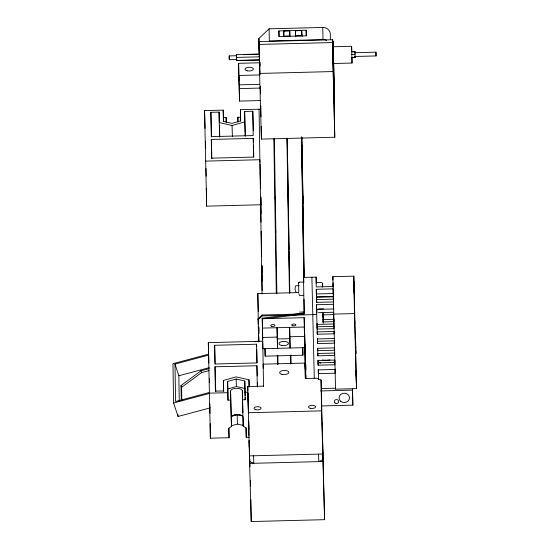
<?xml version="1.0" encoding="UTF-8"?>
<svg xmlns="http://www.w3.org/2000/svg" width="549" height="549" viewBox="0 0 549 549"><rect width="100%" height="100%" fill="white"/><g stroke="black" fill="none" stroke-linecap="round" stroke-linejoin="round"><path stroke-width="0.82" d="M303.103 282.069L299.102 282.165L298.608 283.064L298.807 291.924M323.135 317.185L323.011 313.143L323.135 317.185L323.08 316.457M236.976 59.498L229.297 59.69L229.235 57.693L229.201 55.923L236.88 55.73M351.923 57.329L352.033 63.039L333.161 63.526L333.106 59.779M332.742 46.782L351.607 46.301L352.033 63.039M354.613 52.718L375.941 52.169L375.983 53.939M354.709 56.478L376.038 55.936L376.003 54.166M283.565 36.824L283.86 31.067L289.735 30.916L289.893 36.659M298.608 283.064L299.102 282.165M259.547 84.326L239.069 84.855L238.808 75.474L259.773 74.939L258.895 38.471L269.113 28.823L322.798 27.45A7.343 6.567 -0.9 0 1 330.32 33.825L330.409 39.507M316.54 304.716L316.67 309.41L333.442 308.977L333.312 304.29L316.54 304.716L316.698 314.543L262.196 315.936L258.105 319.793L258.092 318.859L262.175 315.002L304.105 313.925L303.515 277.437L316.094 277.115L316.258 283.112M181.266 400.688L181.019 385.528L200.982 370.801L209.21 368.605M181.829 400.804L181.616 387.326L201.572 372.599L208.984 370.623M242.939 412.841L242.322 390.813A5.874 2.621 -1.6 0 0 236.406 388.342A5.874 2.621 -1.6 0 0 230.58 391.114L231.458 426.388L228.789 428.33L229.05 437.711L210.391 438.191L208.318 342.638L262.82 341.245M252.808 111.241L253.199 135.569L211.276 136.639L210.878 112.312L219.058 112.106L219.223 122.537L232.062 125.508L244.799 121.885L244.634 111.447L252.808 111.241L253.357 130.854M257.213 375.962L256.925 365.73L215.002 366.807L215.393 391.135L223.573 390.922L223.402 380.491L236.139 376.868L248.978 379.833L249.171 386.654M230.58 391.114L230.731 400.118L228 400.194L227.609 381.466L236.173 379.03L244.799 381.02L245.129 395.74M228 400.194L227.821 388.966L236.379 386.53L245.012 388.527M231.719 416.224L237.168 414.673L240.085 414.879M231.204 425.825L237.429 424.054L243.708 425.502M208.572 354.174L172.962 363.692L173.594 402.987L178.048 416.471L210.342 407.845M254.949 341.787L257.44 341.121M209.251 392.521L175.591 401.511L174.987 364.09L208.647 355.093M179.255 401.292L178.844 375.777L209.217 367.658M173.594 402.987L209.21 393.475M304.482 328.926L304.784 347.641L262.854 348.711L262.23 318.221L304.091 312.992M266.43 318.633L304.105 313.925M234.217 415.03L237.168 414.673L242.658 415.943M306.164 30.216L306.253 35.829L279.002 36.529L278.906 30.916L306.164 30.216L306.321 35.959M301.682 30.614L301.765 35.712L295.472 35.87L295.389 30.771L301.682 30.614L302.3 36.344M326.689 40.4A7.343 6.567 -0.9 0 0 322.997 39.61L269.312 40.99L269.113 28.823M259.396 46.988L259.279 41.621L332.646 39.741L334.581 110.081L334.533 107.275M334.787 137.216L332.481 42.554L334.787 137.216L261.413 139.096L259.581 73.436L259.114 44.428L332.694 42.547L332.646 39.741M259.553 60.033L236.523 60.623L236.413 57.419L236.351 54.625L259.389 54.035M351.532 51.675L354.942 51.585L355.004 53.294M244.051 54.632L257.701 54.282M351.552 51.88L354.963 51.791M236.413 57.419L259.451 56.828M351.593 54.475L355.004 54.385L354.942 51.585M236.502 60.424L259.533 59.834M351.676 57.473L355.114 57.59L351.696 57.679M238.808 75.474L238.609 63.313L259.574 62.771L259.773 74.939M259.581 73.436L332.955 71.555M260.487 100.549L239.522 101.085L239.179 88.609L260.487 88.06M261.255 204.756L206.637 206.149L204.557 110.603L223.217 110.123L223.491 121.638M223.217 110.123L223.402 121.35L232.028 123.347L240.592 120.91L240.407 109.683L260.741 109.162M223.429 117.63L226.154 117.561L226.27 121.796M237.971 122.173L237.895 117.26L240.62 117.191L240.407 109.683M253.247 138.375L253.549 157.083L211.619 158.16L211.317 139.446L253.247 138.375L253.364 142.623M205.381 161.125L259.883 159.732L259.958 162.291M332.866 276.689L353.824 276.147L356.527 388.617L335.563 389.152L332.866 276.689L332.962 280.1M316.217 282.605L321.879 282.461M299.198 285.658L295.829 285.748C294.813 287.312 294.792 290.524 295.986 292.027M333.023 286.509L316.251 286.942L316.094 277.115M316.286 289.282L333.058 288.849L333.188 293.537L316.423 293.969L316.286 289.282L316.498 302.375L333.27 301.95M258.311 324.178L257.81 293.626L298.807 292.576M303.439 295.355L299.438 295.458L298.862 293.633M316.677 299.15L316.643 296.81L333.415 296.385M316.663 302.725L316.54 297.256L333.312 296.831L333.435 302.293M316.574 299.596L333.346 299.171M318.516 308.936L323.546 308.806M299.582 312.107L303.583 312.004M318.468 312.656L333.559 312.264M333.469 314.11L354.434 313.575L353.824 276.147M322.695 314.886L333.6 314.604M262.237 318.743L304.167 317.672L304.523 328.933M322.826 319.573L333.73 319.298L333.62 315.387M322.922 321.927L333.819 321.645L333.922 326.332M317.089 324.418L333.861 323.985M317.247 334.238L334.018 333.813L333.984 331.472L317.212 331.898L317.247 334.238L316.698 314.543M262.539 337.457L277.218 337.079L277.067 327.726L277.533 348.334L277.218 337.079M289.797 336.757L289.646 327.403L290.105 348.011L289.797 336.757L304.469 336.379L304.167 317.672M277.375 338.98L289.954 338.658M317.377 338.932L334.149 338.5M256.582 344.216L256.884 362.923L214.954 364.001L214.652 345.287L256.582 344.216L256.651 346.762M317.507 343.619L334.279 343.187L334.245 340.854L317.473 341.279L317.507 343.619L317.425 338.472M264.954 348.656L265.16 356.164L302.897 355.196L302.774 347.538M317.727 348.327L317.768 350.667L334.54 350.235L334.499 347.901L317.645 348.306L317.85 355.814L334.622 355.381M334.753 360.075L317.981 360.501L318.111 365.195L334.883 364.762L334.849 362.422L318.077 362.855L318.111 365.195M305.21 368.708L305.052 363.081L263.129 364.152L263.239 368.173M335.014 369.456L318.242 369.882L318.523 379.476M253.583 455.78L253.796 463.287L249.569 461.524L247.764 386.544L263.486 386.139M321.295 388.582L335.549 388.218M209.135 393.166L227.794 392.686M249.177 437.196L246.24 437.272L245.979 427.891L243.2 426.086L242.466 399.823L245.19 399.754L244.984 392.247L247.922 392.171M320.575 390.957L352.437 390.14L352.41 388.507M321.831 405.944L352.856 405.148L352.547 388.719M248.182 412.745L321.556 410.865L321.055 379.99L316.835 378.227L305.306 378.522L305.052 363.081M249.39 455.89L322.764 454.009L322.263 423.135M321.055 379.99L324.596 519.67L251.222 521.55L249.603 463.397L322.97 461.517L322.441 428.769M200.982 370.801L201.572 372.599M174.987 364.09L178.844 375.777M181.019 385.528L181.616 387.326M236.351 54.625L236.413 56.327M375.941 52.169L376.038 55.936M351.607 46.301L351.758 50.927M333.161 63.526L333.01 58.894M229.201 55.923L229.297 59.69M333.463 59.429L333.497 60.266L333.497 59.738M323.162 320.019L323.258 323.141L323.066 316.265L323.183 319.093M333.27 50.858L333.298 51.736M333.559 315.25L333.593 316.471M305.525 351.689L305.402 344.971M354.05 284.588L353.94 281.115L354.256 293.674L354.091 286.139M355.731 344.621L355.615 341.149L355.779 348.684M355.821 350.235L355.93 353.707L355.773 346.172M354.627 320.142L354.743 323.615L354.62 317.72M333.113 286.53L333.051 284.794L333.092 286.935M333.641 319.278L333.696 321.014L333.641 318.063M322.627 286.324L322.517 283.03L322.647 287.175M323.059 314.639L323.087 315.407M323.155 319.456L323.176 320.149M305.436 347.126L305.374 345.156L305.436 348.498M355.004 54.385L355.093 57.384M354.434 313.575L356.527 388.617M352.437 390.14L352.856 405.148M333.202 46.994L333.037 41.086L334.554 100.529L333.6 61.351M333.298 50.371L333.346 52.059M333.03 282.653L333.147 286.921M333.339 293.742L333.435 297.153M333.916 319.491L333.984 321.838M321.556 410.865L322.942 459.643L318.777 461.627L318.571 454.119M322.97 461.517L324.596 519.67M316.547 293.386L316.643 296.81M317.507 327.767L317.397 323.862L317.411 325.42M316.54 297.256L316.766 302.279M317.439 327.444L317.329 323.533L317.363 325.873M316.842 308.977L316.951 312.882M317.096 323.636L317.178 327.54M314.289 378.604L311.901 277.224M301.833 137.12L303.069 203.686L302.856 196.178M303.515 277.437L303.652 282.44M304.647 333.62L305.69 371.145M305.8 374.892L305.889 378.227M304.633 338.28L304.318 327.026L262.388 328.096L262.703 339.357M304.469 336.379L304.784 347.641M295.389 30.771L295.554 36.515M302.684 347.689L302.897 355.196M278.906 30.916L279.07 36.659M259.279 41.621L259.396 45.89M259.849 62.133L259.945 65.557M259.821 62.38L259.945 66.649M259.114 44.428L259.396 54.66M259.608 62.339L259.945 74.273M260.281 86.214L260.494 93.886M260.823 105.827L261.056 116.916M258.895 38.471L259.341 54.392M260 163.993L260.501 181.904M262.23 318.221L262.552 329.997M257.81 293.626L258.311 311.468M258.737 326.758L258.86 331.006M258.6 326.545L258.805 333.929L258.703 327.382M253.439 145.169L253.768 157.062M258.092 318.859L258.723 341.965M256.719 349.308L257.104 362.903M257.406 382.79L257.522 387.052M244.634 111.447L245.321 136.179M244.799 121.885L245.183 135.528M247.764 386.544L247.874 390.565M248.416 410.014L247.942 393.022L248.416 412.587M248.724 421.056L248.965 429.551M249.356 440.909L249.527 446.893M249.857 458.868L250.076 466.568M250.454 480.251L250.625 486.236M238.609 63.313L239.179 88.609M238.98 76.441L239.096 80.6M239.213 84.766L239.522 101.085M237.895 117.26L237.985 120.65M232.062 125.508L232.378 136.591M236.173 379.03L236.379 386.53M237.168 414.673L237.429 424.054M230.731 400.118L231.458 426.388M227.609 381.466L227.821 388.966M219.058 112.106L219.319 121.487M219.435 125.748L219.744 136.831M219.223 122.537L219.627 137.03M223.402 380.491L223.711 391.574M210.878 112.312L211.571 137.044M211.317 139.446L211.893 158.812M214.652 345.287L215.174 363.973M215.524 384.389L215.716 391.183M215.002 366.807L215.688 391.533M204.557 110.603L205.058 128.445M205.415 141.182L205.607 147.983M208.318 342.638L208.888 363.026M209.313 378.323L209.43 382.564M354.585 318.592L354.421 311.057L354.544 316.951M333.614 317.247L333.62 318.502M305.457 348.004L305.464 349.425M356.301 377.753C356.775 400.653 355.745 354.084 356.219 376.985M333.6 317.679L333.545 315.517M305.484 348.931L305.525 350.681M248.615 421.097L248.965 435.556M249.088 440.662L249.253 447.469M355.079 56.19L355.114 57.59M236.489 59.223L236.523 60.623M333.277 52.306L333.243 50.549M335.535 387.45L335.563 389.152M334.924 360.508L334.952 362.203M335.062 368.976L335.13 373.21L318.358 373.636L318.29 369.402M334.609 354.606L334.581 353.041L317.816 353.474L317.85 355.814M322.798 27.45L322.997 39.61M318.324 360.659L318.365 363.253M318.139 360.096L318.194 363.479M305.8 364.385L305.882 369.491M302.039 145.657L304.173 277.444M305.265 344.772L305.416 354.132M305.628 364.687L305.807 378.426M301.751 137.175L304.029 277.519M305.12 345.129L305.258 353.686M305.326 357.962L305.663 378.501M301.614 137.154L303.885 277.499M304.976 345.101L305.519 378.474M301.463 137.229L303.817 282.708M304.043 299.232L304.263 312.813M304.482 326.387L304.606 331.068M304.64 333.202L305.374 378.556M289.735 30.916L289.817 36.014L283.943 36.165L283.86 31.067M287.251 138.321L287.401 147.736M287.429 149.445L288.5 215.338M288.527 217.054L289.048 249.569M289.076 251.284L289.591 282.948M289.618 284.656L289.755 293.214M290.771 355.683L290.895 363.39M287.223 138.451L289.714 292.487M290.73 354.963L290.867 363.52M286.921 138.122L289.433 293.015M290.442 355.491L290.586 364.049M274.349 138.444L276.854 293.338M277.863 355.807L278.007 364.364M274.63 162.621L274.644 165.318M275.186 196.851L275.227 199.417M275.728 230.23L275.742 232.92M276.284 264.46L276.284 266.299M273.834 138.664L276.312 293.688M277.341 355.176L277.492 364.591M265.037 348.505L265.16 356.164M261.207 126.297L261.413 139.096M260.933 197.215L261.056 204.921M261.489 231.452L261.599 238.293M262.038 265.682L262.148 272.524M260.782 197.297L261.049 213.554M261.338 231.527L261.599 247.784M261.894 265.757L262.141 281.163M260.24 172.455L260.501 188.712M260.645 197.269L261.043 222.091M261.194 231.5L261.599 256.321M261.749 265.73L262.154 290.551M259.066 109.21L262.058 294.051M262.546 329.475L262.69 338.507M262.758 342.754L263.561 386.633M262.175 315.002L262.196 315.936M258.353 326.724L258.407 330.114M256.925 365.73L257.268 386.702M248.978 379.833L249.095 387.059M250.872 499.72L251.222 521.55M249.232 440.552L249.603 463.397M246.082 427.65L246.24 437.272M240.62 117.191L240.682 121.199M245.156 397.346L245.19 399.754M244.799 381.02L244.984 392.247M243.2 426.086L243.056 417.075A5.874 2.621 -1.6 0 0 237.141 414.605A5.874 2.621 -1.6 0 0 231.314 417.377M242.322 390.813L242.466 399.823M226.154 117.561L226.229 122.475M228.892 428.09L229.05 437.711M206.026 168.474L206.149 176.181M206.342 188.17L206.637 206.149M209.842 403.934L209.993 413.356M210.157 423.629L210.391 438.191M178.02 414.763L178.048 416.471M334.65 361.084A8.386 3.74 -1.6 0 1 333.826 362.011M320.643 363.122A8.386 3.74 -1.6 0 1 318.146 360.535M330.031 359.87A8.386 3.74 -1.6 0 1 322.29 359.918M301.758 148.909A22.022 9.827 -1.6 0 1 302.211 150.817M323.203 321.542L323.224 320.87L323.203 321.542M333.895 326.326L317.13 326.751L317.164 329.091L333.936 328.666L333.895 326.326M258.847 341.512L258.682 335.768L258.778 341.499M281.96 374.349A4.612 2.059 -1.6 0 0 288.849 372.387A4.612 2.059 -1.6 0 0 281.898 370.781A4.612 2.059 -1.6 0 0 281.96 374.349M310.295 408.319A3.562 1.592 -1.6 0 0 315.62 406.802A3.562 1.592 -1.6 0 0 310.254 405.567A3.562 1.592 -1.6 0 0 310.295 408.319M255.793 409.712A3.562 1.592 -1.6 0 0 261.111 408.202A3.562 1.592 -1.6 0 0 255.745 406.96A3.562 1.592 -1.6 0 0 255.793 409.712M281.417 345.383A4.721 2.107 -1.6 0 0 288.458 343.379A4.721 2.107 -1.6 0 0 281.356 341.732A4.721 2.107 -1.6 0 0 281.417 345.383M292.761 325.79A2.1 0.933 -1.6 0 0 295.89 324.898A2.1 0.933 -1.6 0 0 292.734 324.171A2.1 0.933 -1.6 0 0 292.761 325.79M271.796 326.326A2.1 0.933 -1.6 0 0 274.932 325.44A2.1 0.933 -1.6 0 0 271.776 324.706A2.1 0.933 -1.6 0 0 271.796 326.326M334.979 402.966A2.203 1.97 -0.9 0 0 338.637 401.992A2.203 1.97 -0.9 0 0 335.871 399.645A2.203 1.97 -0.9 0 0 334.979 402.966M340.648 401.271A5.243 4.694 -0.9 0 0 349.356 398.945A5.243 4.694 -0.9 0 0 342.775 393.365A5.243 4.694 -0.9 0 0 340.648 401.271M247.119 70.8A4.193 1.873 -1.6 0 0 253.384 69.016A4.193 1.873 -1.6 0 0 247.071 67.554A4.193 1.873 -1.6 0 0 247.119 70.8"/></g></svg>
